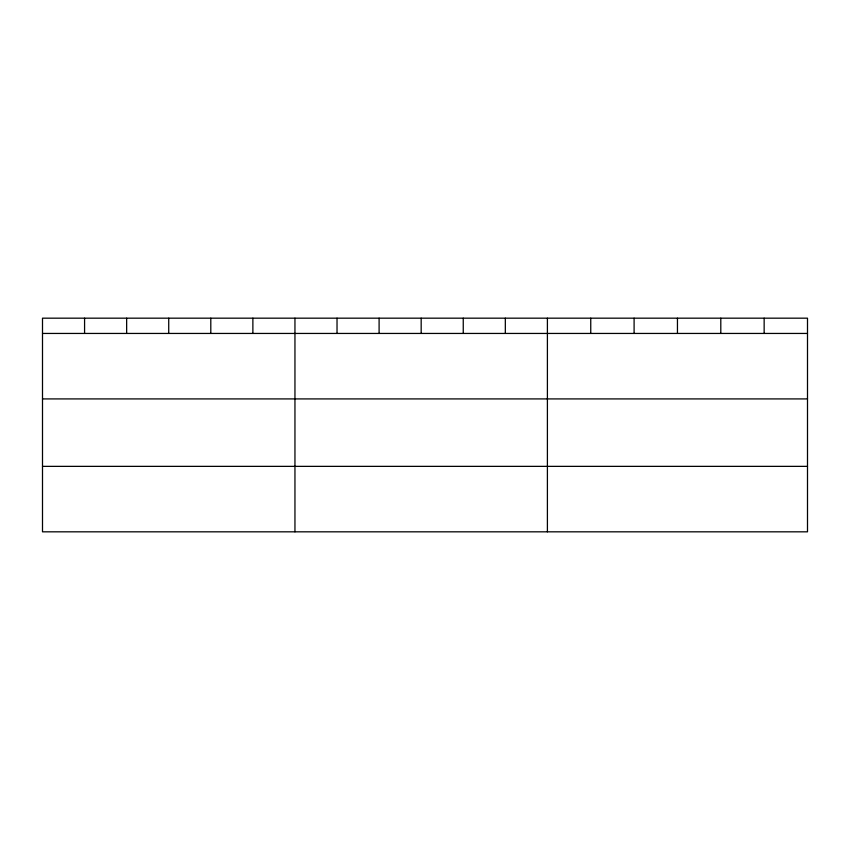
<?xml version="1.0" encoding="UTF-8"?>
<svg xmlns="http://www.w3.org/2000/svg" width="850" height="850" viewBox="0 0 850 850"><rect width="100%" height="100%" fill="white"/><g stroke="black" fill="none" stroke-linecap="round" stroke-linejoin="round"><path stroke-width="1.27" d="M807.5 398.916L807.5 318.176L42.5 318.176L42.5 531.824L807.5 531.824L807.5 398.916L42.5 398.916M42.5 333.444L807.5 333.444M42.5 466.363L807.5 466.363M764.15 318.176L764.15 333.444M720.8 318.176L720.8 333.444M677.45 318.176L677.45 333.444M634.1 318.176L634.1 333.444M590.75 318.176L590.75 333.444M547.4 318.176L547.4 531.824M505.325 318.176L505.325 333.444M463.25 318.176L463.25 333.444M421.175 318.176L421.175 333.444M379.1 318.176L379.1 333.444M337.025 318.176L337.025 333.444M294.95 318.176L294.95 531.824M252.875 318.176L252.875 333.444M210.8 318.176L210.8 333.444M168.725 318.176L168.725 333.444M126.65 318.176L126.65 333.444M84.575 318.176L84.575 333.444"/></g></svg>
